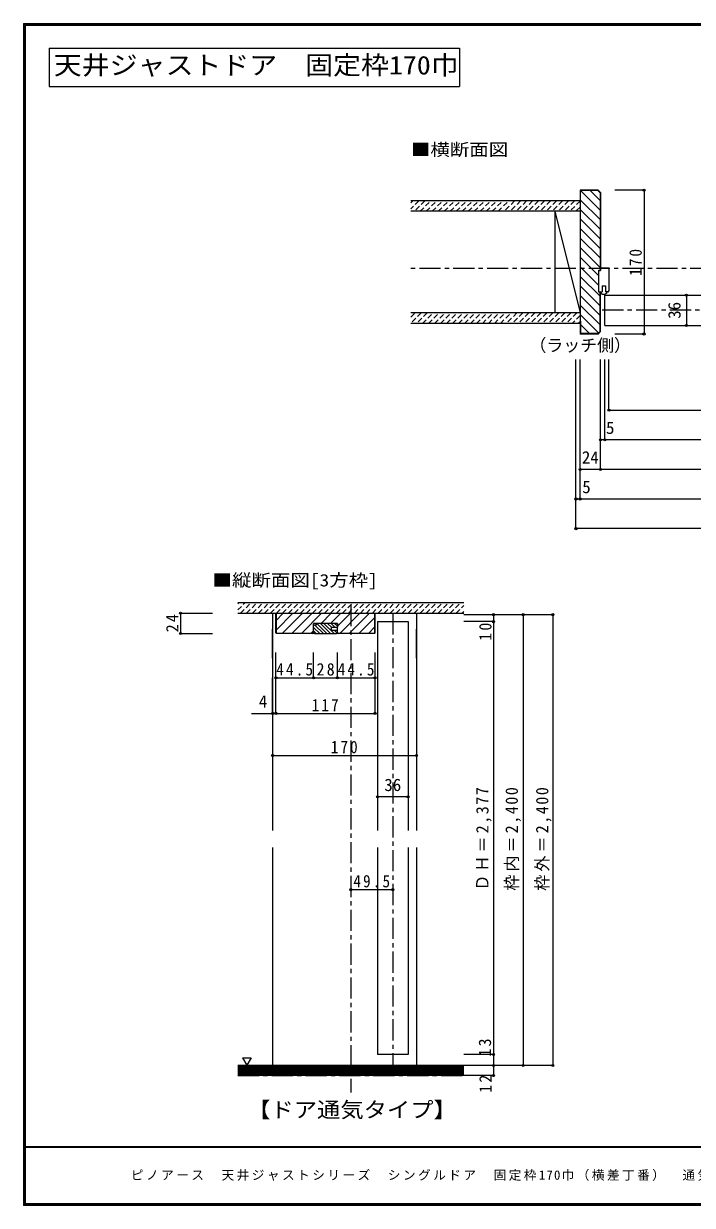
# Model space of a CAD drawing. Units: millimetres at full size, sheet at 1:5; some dimension numbers follow another scale. Extents: x -973 to 977, y -718 to 696.
# Drawn here: x -973 to -183, y -701 to 696 of the extents above; entities that cross this region are included whole.
import ezdxf
from ezdxf.enums import TextEntityAlignment as Align

# ---------------------------------------------------------------- set-up
doc = ezdxf.new("R2010")
doc.units = ezdxf.units.MM
doc.header["$LTSCALE"] = 5
doc.header["$PDMODE"] = 32
doc.header["$PDSIZE"] = 2.5
doc.linetypes.add('CHAIN1', pattern=[8, 5, -1, 1, -1])
doc.linetypes.add('DASHED1', pattern=[1.8, 1.2, -0.6])
for name, color, linetype in [('0-1_通り芯', 4, 'CHAIN1'), ('0-3_仕上げ', 2, 'Continuous'), ('0-4_枠', 3, 'Continuous'), ('0-6_扉', 6, 'Continuous'), ('0-8_戸当り', 3, 'Continuous'), ('0-A_文字', 3, 'Continuous'), ('0-B_寸法', 4, 'Continuous'), ('0-C_ハッチ', 4, 'DASHED1'), ('F-1_枠', 6, 'Continuous'), ('F-A_文字', 7, 'Continuous')]:
    doc.layers.add(name, color=color, linetype=linetype)
doc.styles.add('ＭＳ ゴシック', font='')
doc.styles.get('ＭＳ ゴシック').set_extended_font_data('MS Gothic')

msp = doc.modelspace()

# ---------------------------------------------------------------- linework, layer by layer
at = {"layer": '0-1_通り芯'}
msp.add_line((519.153, 406.5), (-515.847, 406.5), dxfattribs=at)
at = {"layer": '0-3_仕上げ'}
for p, q in [((-315.847, 486.5), (-515.847, 486.5)), ((-315.847, 474), (-515.847, 474)), ((-315.847, 354), (-515.847, 354)), ((-315.847, 341.5), (-515.847, 341.5))]:
    msp.add_line(p, q, dxfattribs=at)
at = {"layer": '0-4_枠'}
for p, q in [((-315.847, 499), (-315.847, 329)), ((-294.675, 499), (-315.847, 499)), ((-315.347, 484), (-315.347, 498.5)), ((-294.883, 498.5), (-315.347, 498.5)), ((-294.675, 499), (-291.847, 496.172)), ((-291.847, 496.172), (-291.847, 404.5)), ((-315.347, 484), (-315.847, 484)), ((-292.347, 332.036), (-292.347, 378.5)), ((-291.847, 331.828), (-291.847, 378.5)), ((-315.347, 344), (-315.847, 344)), ((-315.347, 344), (-315.347, 329.5)), ((-294.675, 329), (-315.847, 329)), ((-294.882, 329.5), (-315.347, 329.5)), ((-294.882, 329.5), (-292.347, 332.036)), ((-294.675, 329), (-291.847, 331.828)), ((-675.241, -24.253), (-675.241, -0.961)), ((-674.741, -24.046), (-674.741, -1.461)), ((-665.241, -1.461), (-674.741, -1.461)), ((-665.241, -0.961), (-665.241, -1.461)), ((-674.534, -24.961), (-675.241, -24.253)), ((-674.327, -24.461), (-674.741, -24.046)), ((-631.741, -24.961), (-674.534, -24.961)), ((-674.327, -24.461), (-630.875, -24.461)), ((-602.607, -24.461), (-559.155, -24.461)), ((-558.948, -24.961), (-601.741, -24.961))]:
    msp.add_line(p, q, dxfattribs=at)
for points in [[(-294.883, 498.5), (-292.347, 495.964), (-292.347, 404.5)], [(-291.847, 378.5), (-293.847, 378.5), (-293.847, 404.5), (-291.847, 404.5)]]:
    msp.add_lwpolyline(points, dxfattribs=at)
at = {"layer": '0-6_扉'}
for p, q in [((-286.847, 339), (-286.847, 375)), ((-286.847, 375), (-6.847, 375)), ((-286.847, 339), (-6.847, 339))]:
    msp.add_line(p, q, dxfattribs=at)
at = {"layer": '0-8_戸当り', "color": 7}
for p, q in [((-291.847, 407), (-291.847, 404)), ((-282.847, 407), (-291.847, 407)), ((-281.847, 406), (-281.847, 380)), ((-293.847, 404), (-291.847, 404)), ((-293.847, 379), (-293.847, 404)), ((-293.847, 379), (-289.847, 379)), ((-289.847, 386), (-285.847, 386)), ((-289.847, 386), (-289.847, 379)), ((-285.847, 386), (-285.847, 379)), ((-282.847, 379), (-285.847, 379))]:
    msp.add_line(p, q, dxfattribs=at)
for centre, radius, start, end in [((-282.847, 406), 1, 0, 90), ((-288.083, 380.481), 4.487, 199.27144, 340.72855), ((-282.847, 380), 1, 270, 0)]:
    msp.add_arc(centre, radius, start, end, dxfattribs=at)
at = {"layer": '0-A_文字'}
for p, q in [((-943.333, 666.667), (-943.333, 621.667)), ((-943.333, 621.667), (-458.333, 621.667))]:
    msp.add_line(p, q, dxfattribs=at)
msp.add_lwpolyline([(-943.333, 666.667), (-458.333, 666.667), (-458.333, 621.667)], dxfattribs=at)
at = {"layer": '0-B_寸法'}
for p, q in [((-240.425, 499), (-274.947, 499)), ((-240.425, 499), (-240.425, 329)), ((-190.425, 375), (-190.425, 339)), ((-240.425, 329), (-274.947, 329)), ((-320.847, 99), (-320.847, 299)), ((-315.847, 134), (-315.847, 299)), ((-291.847, 169), (-291.847, 299)), ((-286.847, 204), (-286.847, 299)), ((-281.847, 239), (-281.847, 299)), ((-281.847, 239), (235.158, 239)), ((295.153, 204), (-291.847, 204)), ((319.153, 169), (-315.847, 169)), ((-315.847, 134), (-320.847, 134)), ((319.153, 134), (-315.847, 134)), ((324.153, 99), (-320.847, 99)), ((-787.954, -0.961), (-787.954, -24.961)), ((-787.954, -0.961), (-750.241, -0.961)), ((-679.241, -0.961), (-679.241, -257.711)), ((-627.034, -12.961), (-615.034, -24.961)), ((-622.791, -12.961), (-610.791, -24.961)), ((-618.548, -12.961), (-606.548, -24.961)), ((-614.306, -12.961), (-609.741, -17.525)), ((-610.063, -12.961), (-605.563, -17.461)), ((-605.82, -12.961), (-602.741, -16.04)), ((-509.241, -0.961), (-509.241, -257.711)), ((-348.241, -2.761), (-453.241, -2.761)), ((-418.241, -10.961), (-453.241, -10.961)), ((-418.241, -2.761), (-418.241, -547.461)), ((-383.241, -2.761), (-383.241, -535.461)), ((-348.241, -2.761), (-348.241, -535.461)), ((-787.954, -24.961), (-750.241, -24.961)), ((-679.241, -54.182), (-679.241, -19.66)), ((-630.741, -17.738), (-623.519, -24.961)), ((-630.741, -21.981), (-627.761, -24.961)), ((-629.276, -14.961), (-619.276, -24.961)), ((-606.406, -20.861), (-602.851, -24.416)), ((-509.241, -54.182), (-509.241, -19.66)), ((-675.241, -77.317), (-675.241, -47.473)), ((-630.741, -77.317), (-630.741, -47.473)), ((-602.741, -77.317), (-602.741, -47.473)), ((-558.241, -77.317), (-558.241, -47.473)), ((-679.241, -119.398), (-679.241, -77.317)), ((-675.241, -119.398), (-675.241, -77.317)), ((-675.241, -77.317), (-630.741, -77.317)), ((-630.741, -77.317), (-602.741, -77.317)), ((-602.741, -77.317), (-558.241, -77.317)), ((-558.241, -119.398), (-558.241, -77.317)), ((-679.241, -169.179), (-509.241, -169.179)), ((-519.241, -218.067), (-555.241, -218.067)), ((-679.241, -277.711), (-679.241, -535.461)), ((-509.241, -277.711), (-509.241, -535.461)), ((-586.741, -327.711), (-537.241, -327.711)), ((-418.241, -522.461), (-453.241, -522.461)), ((-348.241, -535.461), (-453.241, -535.461)), ((-418.241, -547.461), (-453.241, -547.461))]:
    msp.add_line(p, q, dxfattribs=at)
at = {"layer": '0-B_寸法', "color": 3}
for p, q in [((-345.847, 474), (-345.847, 354)), ((-602.741, -12.961), (-630.741, -12.961)), ((-630.741, -23.961), (-630.741, -12.961)), ((-627.741, -12.961), (-627.741, -14.961)), ((-602.741, -12.961), (-602.741, -17.461)), ((-558.741, -0.961), (-558.741, -24.046)), ((-558.241, -24.253), (-558.241, -0.961)), ((-627.741, -14.961), (-630.741, -14.961)), ((-629.741, -24.961), (-603.741, -24.961)), ((-609.741, -17.461), (-602.741, -17.461)), ((-609.741, -20.861), (-609.741, -17.461)), ((-609.741, -20.861), (-602.741, -20.861)), ((-602.741, -23.961), (-602.741, -17.461)), ((-558.741, -24.046), (-559.155, -24.461)), ((-558.241, -24.253), (-558.948, -24.961))]:
    msp.add_line(p, q, dxfattribs=at)
at = {"layer": '0-B_寸法', "color": 7}
for p, q in [((-345.847, 474), (-315.847, 354)), ((-720.241, -0.961), (-453.241, -0.961)), ((-714.677, -526.647), (-709.677, -535.307)), ((-453.241, -536.961), (-720.241, -536.961)), ((-453.241, -538.461), (-720.241, -538.461)), ((-453.241, -539.961), (-720.241, -539.961)), ((-453.241, -541.461), (-720.241, -541.461)), ((-453.241, -542.961), (-720.241, -542.961)), ((-453.241, -544.461), (-720.241, -544.461)), ((-453.241, -545.961), (-720.241, -545.961))]:
    msp.add_line(p, q, dxfattribs=at)
at = {"layer": '0-B_寸法', "linetype": 'CHAIN1'}
for p, q in [((295.153, 357), (-291.847, 357)), ((-586.741, 8.539), (-586.741, -567.461)), ((-537.241, -0.961), (-537.241, -535.461)), ((-720.241, -547.461), (-453.241, -547.461))]:
    msp.add_line(p, q, dxfattribs=at)
at = {"layer": '0-B_寸法', "linetype": 'DASHED1'}
for p, q in [((-720.241, 2.844), (-711.546, 11.539)), ((-720.241, 9.915), (-718.617, 11.539)), ((-716.975, -0.961), (-704.475, 11.539)), ((-709.904, -0.961), (-697.404, 11.539)), ((-702.833, -0.961), (-690.333, 11.539)), ((-695.762, -0.961), (-683.262, 11.539)), ((-688.69, -0.961), (-676.19, 11.539)), ((-681.619, -0.961), (-669.119, 11.539)), ((-674.548, -0.961), (-662.048, 11.539)), ((-667.477, -0.961), (-654.977, 11.539)), ((-660.406, -0.961), (-647.906, 11.539)), ((-653.335, -0.961), (-640.835, 11.539)), ((-646.264, -0.961), (-633.764, 11.539)), ((-639.193, -0.961), (-626.693, 11.539)), ((-632.122, -0.961), (-619.622, 11.539)), ((-625.051, -0.961), (-612.551, 11.539)), ((-617.98, -0.961), (-605.48, 11.539)), ((-610.909, -0.961), (-598.409, 11.539)), ((-603.838, -0.961), (-591.338, 11.539)), ((-596.767, -0.961), (-584.267, 11.539)), ((-589.696, -0.961), (-577.196, 11.539)), ((-582.624, -0.961), (-570.124, 11.539)), ((-575.553, -0.961), (-563.053, 11.539)), ((-568.482, -0.961), (-555.982, 11.539)), ((-561.411, -0.961), (-548.911, 11.539)), ((-554.34, -0.961), (-541.84, 11.539)), ((-547.269, -0.961), (-534.769, 11.539)), ((-540.198, -0.961), (-527.698, 11.539)), ((-533.127, -0.961), (-520.627, 11.539)), ((-526.056, -0.961), (-513.556, 11.539)), ((-518.985, -0.961), (-506.485, 11.539)), ((-511.914, -0.961), (-499.414, 11.539)), ((-504.843, -0.961), (-492.343, 11.539)), ((-497.772, -0.961), (-485.272, 11.539)), ((-490.701, -0.961), (-478.201, 11.539)), ((-483.629, -0.961), (-471.129, 11.539)), ((-476.558, -0.961), (-464.058, 11.539)), ((-469.487, -0.961), (-456.987, 11.539)), ((-462.416, -0.961), (-453.241, 8.215)), ((-455.345, -0.961), (-453.241, 1.144))]:
    msp.add_line(p, q, dxfattribs=at)
at = {"layer": '0-B_寸法', "color": 2}
for p, q in [((-720.241, 11.539), (-453.241, 11.539)), ((-453.241, -535.461), (-720.241, -535.461)), ((-453.241, -547.461), (-720.241, -547.461))]:
    msp.add_line(p, q, dxfattribs=at)
at = {"layer": '0-B_寸法', "color": 6}
for p, q in [((-555.241, -10.961), (-519.241, -10.961)), ((-555.241, -10.961), (-555.241, -257.711)), ((-519.241, -10.961), (-519.241, -257.711)), ((-555.241, -277.711), (-555.241, -522.461)), ((-519.241, -277.711), (-519.241, -522.461)), ((-519.241, -522.461), (-555.241, -522.461))]:
    msp.add_line(p, q, dxfattribs=at)
at = {"layer": '0-B_寸法'}
msp.add_lwpolyline([(-704.126, -119.398), (-675.241, -119.398), (-558.241, -119.398)], dxfattribs=at)
at = {"layer": '0-B_寸法', "color": 7}
msp.add_lwpolyline([(-714.677, -526.647), (-704.677, -526.647), (-709.677, -535.307)], dxfattribs=at)
at = {"layer": '0-B_寸法', "color": 3}
for centre, start, end in [((-631.741, -23.961), 270, 0), ((-629.741, -23.961), 180, 270), ((-603.741, -23.961), 270, 0), ((-601.741, -23.961), 180, 270)]:
    msp.add_arc(centre, 1, start, end, dxfattribs=at)
at = {"layer": '0-B_寸法', "color": 7}
for p in [(-240.425, 499), (-190.425, 375), (-190.425, 339), (-240.425, 329), (-281.847, 239), (-291.847, 204), (-286.847, 204), (-315.847, 169), (-291.847, 169), (-320.847, 134), (-315.847, 134), (-320.847, 99), (-787.954, -0.961), (-418.241, -2.761), (-418.241, -10.961), (-383.241, -2.761), (-348.241, -2.761), (-787.954, -24.961), (-675.241, -77.317), (-630.741, -77.317), (-602.741, -77.317), (-558.241, -77.317), (-679.241, -119.398), (-675.241, -119.398), (-558.241, -119.398), (-679.241, -169.179), (-509.241, -169.179), (-555.241, -218.067), (-519.241, -218.067), (-586.741, -327.711), (-537.241, -327.711), (-418.241, -522.461), (-418.241, -535.461), (-383.241, -535.461), (-348.241, -535.461), (-418.241, -547.461)]:
    msp.add_point(p, dxfattribs=at)
at = {"layer": '0-C_ハッチ', "linetype": 'Continuous'}
for p, q in [((-315.347, 498.48), (-292.347, 475.48)), ((-304.053, 498.5), (-292.347, 486.794)), ((-315.347, 487.167), (-292.347, 464.166)), ((-315.347, 475.853), (-292.347, 452.853)), ((-315.847, 465.039), (-292.347, 441.539)), ((-315.847, 453.726), (-292.347, 430.225)), ((-315.847, 442.412), (-292.347, 418.912)), ((-315.847, 431.098), (-292.347, 407.598)), ((-315.847, 419.784), (-293.847, 397.784)), ((-315.847, 408.47), (-293.847, 386.471)), ((-315.847, 397.157), (-292.347, 373.657)), ((-315.847, 385.843), (-292.347, 362.343)), ((-315.847, 374.529), (-292.347, 351.029)), ((-315.847, 363.216), (-292.347, 339.716)), ((-315.847, 351.902), (-294.164, 330.219)), ((-315.347, 340.088), (-304.759, 329.5)), ((-674.741, -20.453), (-655.249, -0.961)), ((-674.741, -9.139), (-667.063, -1.461)), ((-667.435, -24.461), (-643.935, -0.961)), ((-656.121, -24.461), (-632.621, -0.961)), ((-644.808, -24.461), (-621.308, -0.961)), ((-621.994, -12.961), (-609.994, -0.961)), ((-610.68, -12.961), (-598.68, -0.961)), ((-602.741, -16.335), (-587.366, -0.961)), ((-599.553, -24.461), (-576.053, -0.961)), ((-588.239, -24.461), (-564.739, -0.961)), ((-576.925, -24.461), (-558.741, -6.276)), ((-633.494, -24.461), (-630.741, -21.708)), ((-565.612, -24.461), (-558.741, -17.59))]:
    msp.add_line(p, q, dxfattribs=at)
at = {"layer": '0-C_ハッチ'}
for p, q in [((-506.444, 486.5), (-515.847, 477.097)), ((-515.847, 484.168), (-513.515, 486.5)), ((-499.373, 486.5), (-511.873, 474)), ((-504.802, 474), (-492.302, 486.5)), ((-497.731, 474), (-485.231, 486.5)), ((-490.66, 474), (-478.16, 486.5)), ((-483.589, 474), (-471.089, 486.5)), ((-476.518, 474), (-464.018, 486.5)), ((-469.447, 474), (-456.947, 486.5)), ((-462.376, 474), (-449.876, 486.5)), ((-455.305, 474), (-442.805, 486.5)), ((-448.234, 474), (-435.734, 486.5)), ((-441.162, 474), (-428.662, 486.5)), ((-434.091, 474), (-421.591, 486.5)), ((-427.02, 474), (-414.52, 486.5)), ((-419.949, 474), (-407.449, 486.5)), ((-412.878, 474), (-400.378, 486.5)), ((-393.307, 486.5), (-405.807, 474)), ((-386.236, 486.5), (-398.736, 474)), ((-379.165, 486.5), (-391.665, 474)), ((-372.094, 486.5), (-384.594, 474)), ((-365.023, 486.5), (-377.523, 474)), ((-357.952, 486.5), (-370.452, 474)), ((-350.881, 486.5), (-363.381, 474)), ((-343.81, 486.5), (-356.31, 474)), ((-336.739, 486.5), (-349.239, 474)), ((-329.668, 486.5), (-342.168, 474)), ((-322.596, 486.5), (-335.096, 474)), ((-315.847, 486.178), (-328.025, 474)), ((-315.847, 479.107), (-320.954, 474)), ((-503.736, 354), (-515.847, 341.889)), ((-515.847, 348.96), (-510.807, 354)), ((-496.665, 354), (-509.165, 341.5)), ((-502.094, 341.5), (-489.594, 354)), ((-495.023, 341.5), (-482.523, 354)), ((-487.952, 341.5), (-475.452, 354)), ((-480.881, 341.5), (-468.381, 354)), ((-473.81, 341.5), (-461.31, 354)), ((-466.739, 341.5), (-454.239, 354)), ((-459.668, 341.5), (-447.168, 354)), ((-452.596, 341.5), (-440.096, 354)), ((-445.525, 341.5), (-433.025, 354)), ((-438.454, 341.5), (-425.954, 354)), ((-431.383, 341.5), (-418.883, 354)), ((-424.312, 341.5), (-411.812, 354)), ((-417.241, 341.5), (-404.741, 354)), ((-410.17, 341.5), (-397.67, 354)), ((-390.599, 354), (-403.099, 341.5)), ((-383.528, 354), (-396.028, 341.5)), ((-376.457, 354), (-388.957, 341.5)), ((-369.386, 354), (-381.886, 341.5)), ((-362.315, 354), (-374.815, 341.5)), ((-355.244, 354), (-367.744, 341.5)), ((-348.173, 354), (-360.673, 341.5)), ((-341.101, 354), (-353.601, 341.5)), ((-334.03, 354), (-346.53, 341.5)), ((-326.959, 354), (-339.459, 341.5)), ((-319.888, 354), (-332.388, 341.5)), ((-315.847, 350.97), (-325.317, 341.5)), ((-315.847, 343.899), (-318.246, 341.5))]:
    msp.add_line(p, q, dxfattribs=at)
at = {"layer": 'F-1_枠'}
for p, q in [((-973.347, 695.833), (-973.347, -700.833)), ((-973.347, 695.833), (976.653, 695.833)), ((-973.347, 695), (976.653, 695)), ((-973.347, 694.167), (976.653, 694.167)), ((-972.514, 695.833), (-972.514, -700.833)), ((-971.68, 695.833), (-971.68, -700.833)), ((976.653, -631.667), (-973.347, -631.667)), ((976.653, -632.5), (-973.347, -632.5)), ((976.653, -699.167), (-973.347, -699.167)), ((976.653, -700), (-973.347, -700)), ((976.653, -700.833), (-973.347, -700.833))]:
    msp.add_line(p, q, dxfattribs=at)

# ---------------------------------------------------------------- texts
at = {"layer": '0-A_文字', "style": 'ＭＳ ゴシック', "width": 1.1}
msp.add_text('天井ジャストドア\u3000固定枠170巾', height=21.99, dxfattribs=at).set_placement((-937.708, 629.167), align=Align.BOTTOM_LEFT)
at = {"layer": '0-A_文字', "color": 7, "style": 'ＭＳ ゴシック', "width": 1.15}
msp.add_text('■横断面図', height=14.66, dxfattribs=at).set_placement((-515.847, 535.24), align=Align.BOTTOM_LEFT)
at = {"layer": '0-A_文字', "color": 7, "style": 'ＭＳ ゴシック'}
msp.add_text('（ラッチ側）', height=14.66, dxfattribs=at).set_placement((-375.847, 304), align=Align.BOTTOM_LEFT)
at = {"layer": '0-B_寸法', "color": 7, "style": 'ＭＳ ゴシック'}
msp.add_text('36', height=14.66, rotation=90, dxfattribs=at).set_placement((-192.925, 347), align=Align.BOTTOM_LEFT)
for s, p in [('5', (-285.361, 206.5)), ('24', (-313.847, 171.5)), ('5', (-313.407, 136.5)), ('4', (-695.501, -116.898)), ('36', (-547.241, -215.567))]:
    msp.add_text(s, height=14.66, dxfattribs=at).set_placement(p, align=Align.BOTTOM_LEFT)
at = {"layer": '0-B_寸法', "color": 7, "style": 'ＭＳ ゴシック', "width": 1.15}
msp.add_text('■縦断面図[3方枠]', height=14.66, dxfattribs=at).set_placement((-750.241, 26.296), align=Align.BOTTOM_LEFT)
at = {"layer": '0-B_寸法', "color": 3, "style": 'ＭＳ ゴシック', "width": 1.1}
msp.add_text('【ドア通気タイプ】', height=18.33, dxfattribs=at).set_placement((-709.241, -602.461), align=Align.BOTTOM_LEFT)
at = {"layer": '0-B_寸法', "color": 7, "char_height": 14.66, "attachment_point": 7, "rotation": 90, "style": 'ＭＳ ゴシック'}
for s, insert in [('\\T1.27;\\W0.9;170', (-242.925, 397.75)), ('\\T1.27;\\W0.95;24', (-790.454, -23.586)), ('\\T1.27;\\W0.95;10', (-420.404, -33.655)), ('\\T1.19;\\W0.95;ＤＨ＝2,377', (-420.421, -328.961)), ('\\T1.19;\\W0.95;枠内＝2,400', (-385.741, -328.961)), ('\\T1.19;\\W0.95;枠外＝2,400', (-349.727, -328.961)), ('\\T1.27;\\W0.95;13', (-420.95, -525.051)), ('\\T1.27;\\W0.95;12', (-420.437, -567.87))]:
    msp.add_mtext(s, dxfattribs=dict(at, insert=insert))
at = {"layer": '0-B_寸法', "color": 7, "char_height": 14.66, "attachment_point": 7, "style": 'ＭＳ ゴシック'}
for s, insert in [('\\T1.28;\\W0.9;44.5', (-674.866, -74.817)), ('\\T1.27;\\W0.95;28', (-627.366, -74.817)), ('\\T1.28;\\W0.9;44.5', (-602.366, -74.817)), ('\\T1.27;\\W0.9;117', (-632.991, -116.898)), ('\\T1.27;\\W0.9;170', (-610.491, -166.679)), ('\\T1.28;\\W0.9;49.5', (-583.866, -325.211))]:
    msp.add_mtext(s, dxfattribs=dict(at, insert=insert))
at = {"layer": 'F-A_文字', "insert": (-846.68, -673.333), "char_height": 11, "attachment_point": 7, "style": 'ＭＳ ゴシック'}
msp.add_mtext('\\T1.19;ピノアース\u3000天井ジャストシリーズ\u3000シングルドア\u3000固定枠170巾（横差丁番）\u3000通気\u3000枠外H2,400', dxfattribs=at)

doc.saveas('drawing.dxf')
